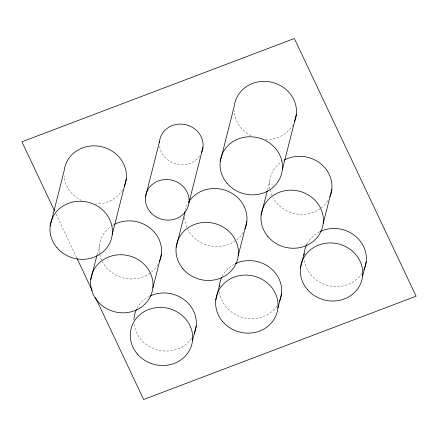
<?xml version="1.0" encoding="UTF-8"?>
<svg xmlns="http://www.w3.org/2000/svg" width="438" height="438" viewBox="0 0 438 438"><rect width="100%" height="100%" fill="white"/><g stroke="black" fill="none" stroke-linecap="round" stroke-linejoin="round"><path stroke-width="0.33" stroke-dasharray="2.19 1.64" d="M97.022 254.911L99.333 245.789M267.552 189.676L269.699 181.206M56.059 214.094L76.792 257.977M122.667 189.703A31.361 28.892 14.2 0 1 95.385 203.922M81.567 200.5A31.361 28.892 14.2 0 1 64.068 175.83M293.055 124.677A31.361 28.892 14.2 0 1 265.45 139.448M251.023 135.72A31.361 28.892 14.2 0 1 234.095 110.721M327.876 200.686A31.361 28.892 14.2 0 1 321.465 207.798M320.43 208.576A31.361 28.892 14.2 0 1 272.825 197.292M271.982 195.545A31.361 28.892 14.2 0 1 270.038 189.408M269.923 188.789A31.361 28.892 14.2 0 1 281.07 162.082M281.601 161.71A31.361 28.892 14.2 0 1 283.824 160.324M243.232 232.354A31.361 28.892 14.2 0 1 236.487 240.013M235.458 240.785A31.361 28.892 14.2 0 1 187.853 229.507M186.747 227.169A31.361 28.892 14.2 0 1 184.568 217.21M185.258 210.317A31.361 28.892 14.2 0 1 187.694 203.84M157.844 264.727A31.361 28.892 14.2 0 1 151.099 272.381M150.064 273.159A31.361 28.892 14.2 0 1 102.459 261.88M101.616 260.134A31.361 28.892 14.2 0 1 99.672 253.996M99.557 253.372A31.361 28.892 14.2 0 1 110.704 226.67M111.772 225.937A31.361 28.892 14.2 0 1 114.039 224.595M361.974 273.421A31.361 28.892 14.2 0 1 328.281 285.581A31.361 28.892 14.2 0 1 304.114 259.104M307.115 243.829A31.361 28.892 14.2 0 1 320.03 231.609M276.915 306.063A31.361 28.892 14.2 0 1 243.243 317.61A31.361 28.892 14.2 0 1 219.405 291.215M222.115 276.504A31.361 28.892 14.2 0 1 234.73 264.015M191.548 338.426A31.361 28.892 14.2 0 1 158.217 350.055A31.361 28.892 14.2 0 1 134.116 324.208M137.045 308.303A31.361 28.892 14.2 0 1 149.369 296.378M199.728 155.912A21.955 20.225 14.2 0 1 175.808 163.905A21.955 20.225 14.2 0 1 159.416 144.852"/><path stroke-width="0.66" d="M50.135 226.167L64.156 170.765A31.361 28.892 14.2 0 1 102.454 146.922A31.361 28.892 14.2 0 1 124.37 186.314M90.759 279.668L96.858 255.562M112.243 234.412L126.264 179.011M145.476 196.936L159.492 141.534M152.867 287.914L161.441 254.035M176.153 247.295L184.721 213.421A31.361 28.892 14.2 0 1 185 211.554M188.948 202.706L202.969 147.305M220.204 161.693L234.226 106.292A31.361 28.892 14.2 0 1 272.195 82.366A31.361 28.892 14.2 0 1 294.675 121.26M192.523 340.589L196.18 326.124M215.775 299.981L219.438 285.521M238.256 255.54L246.829 221.666M261.125 215.08L267.224 190.979M282.313 169.939L296.329 114.537M277.884 308.226L281.546 293.767M300.484 267.87L304.142 253.405M323.233 223.325L331.807 189.451M362.593 276.115L366.25 261.65M54.602 211.006L21.9 141.792L294.347 38.506L416.1 296.208L143.653 399.494L95.479 297.528M77.083 258.59L92.265 290.728M284.404 160.007A31.361 28.892 14.2 0 1 320.682 163.713A31.361 28.892 14.2 0 1 329.913 196.75M188.318 202.728A31.361 28.892 14.2 0 1 228.806 191.641A31.361 28.892 14.2 0 1 244.941 228.964M114.625 224.289A31.361 28.892 14.2 0 1 150.579 228.51A31.361 28.892 14.2 0 1 159.547 261.338M320.03 231.609A31.361 28.892 14.2 0 1 356.154 236.777A31.361 28.892 14.2 0 1 363.847 270.098M303.999 255.288A31.361 28.892 14.2 0 1 306.824 244.393M219.329 286.77A31.361 28.892 14.2 0 1 221.842 277.073M235.321 263.72A31.361 28.892 14.2 0 1 270.941 268.456A31.361 28.892 14.2 0 1 279.652 301.065M133.929 319.762A31.361 28.892 14.2 0 1 136.475 309.431M149.96 296.083A31.361 28.892 14.2 0 1 185.581 300.818A31.361 28.892 14.2 0 1 194.291 333.428M159.394 142.848A21.955 20.225 14.2 0 1 185.608 124.671A21.955 20.225 14.2 0 1 201.644 152.419M150.245 212.014A21.955 20.225 14.2 0 0 187.623 207.82A21.955 20.225 14.2 0 0 163.763 179.635A21.955 20.225 14.2 0 0 150.245 212.014M137.236 353.882A31.361 28.892 14.2 0 0 190.634 347.887A31.361 28.892 14.2 0 0 156.541 307.624A31.361 28.892 14.2 0 0 137.236 353.882M222.597 321.519A31.361 28.892 14.2 0 0 275.995 315.53A31.361 28.892 14.2 0 0 241.907 275.267A31.361 28.892 14.2 0 0 222.597 321.519M307.301 289.409A31.361 28.892 14.2 0 0 360.698 283.413A31.361 28.892 14.2 0 0 326.611 243.15A31.361 28.892 14.2 0 0 307.301 289.409M97.581 301.207A31.361 28.892 14.2 0 0 150.973 295.212A31.361 28.892 14.2 0 0 116.886 254.949A31.361 28.892 14.2 0 0 97.581 301.207M182.969 268.833A31.361 28.892 14.2 0 0 236.367 262.844A31.361 28.892 14.2 0 0 202.279 222.581A31.361 28.892 14.2 0 0 182.969 268.833M267.946 236.619A31.361 28.892 14.2 0 0 321.339 230.629A31.361 28.892 14.2 0 0 287.251 190.366A31.361 28.892 14.2 0 0 267.946 236.619M56.956 247.705A31.361 28.892 14.2 0 0 110.354 241.716A31.361 28.892 14.2 0 0 76.261 201.453A31.361 28.892 14.2 0 0 56.956 247.705M227.021 183.232A31.361 28.892 14.2 0 0 280.419 177.242A31.361 28.892 14.2 0 0 246.331 136.979A31.361 28.892 14.2 0 0 227.021 183.232"/></g></svg>
